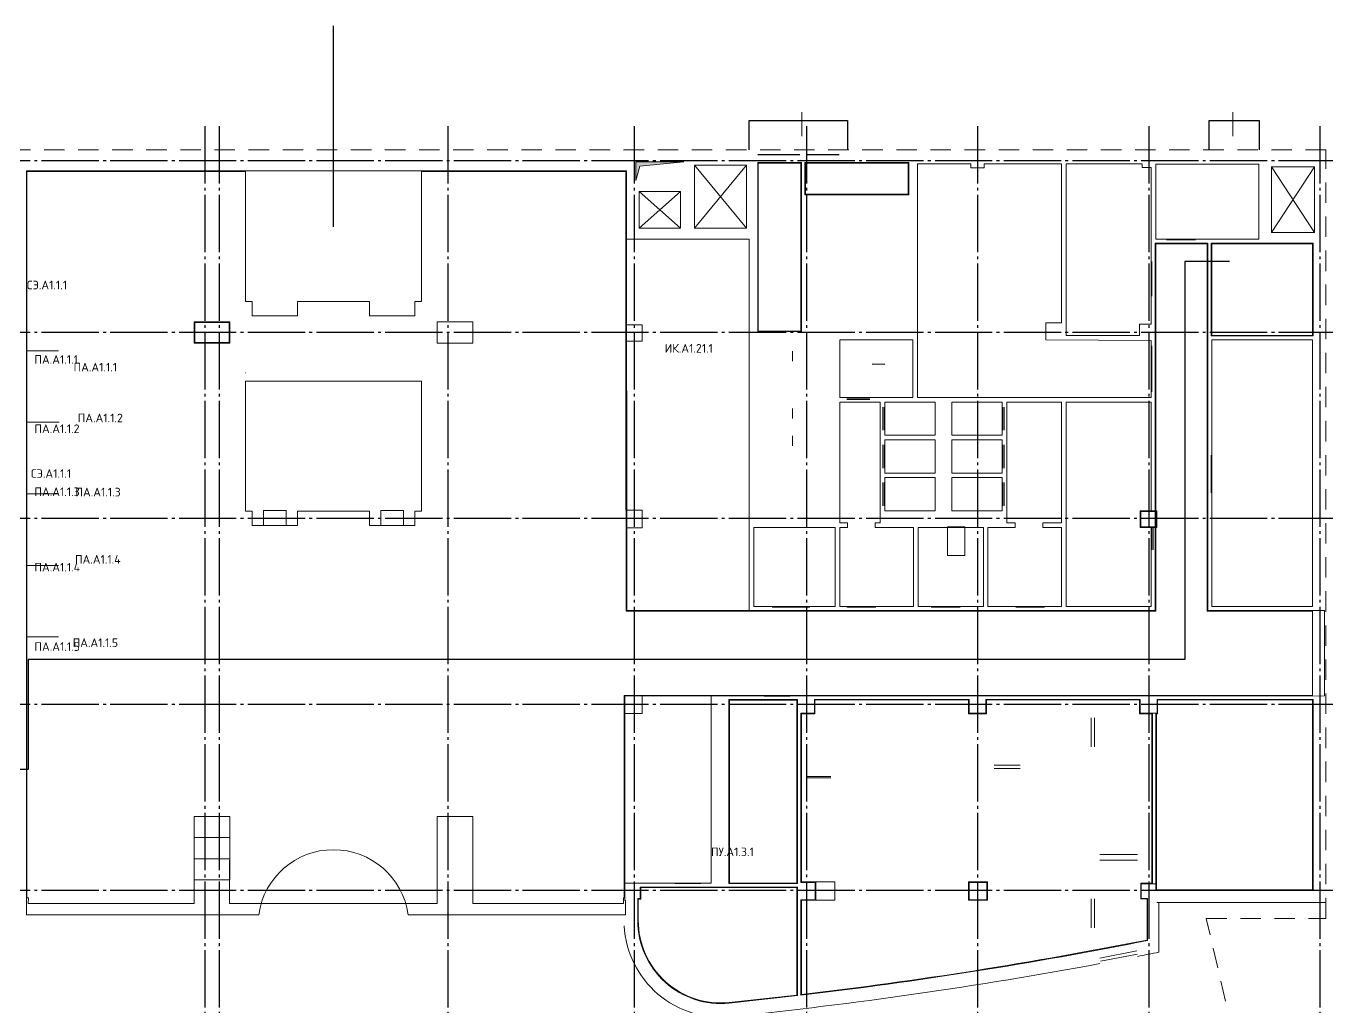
# Model space of a CAD drawing. Header units: millimetres. Extents: x 318 to 194121, y -24907 to 87574.
# Drawn here: x 28544 to 32314, y -6189 to -3344 of the extents above; entities that cross this region are included whole.
import ezdxf

# ---------------------------------------------------------------- set-up
doc = ezdxf.new("R2010")
doc.units = ezdxf.units.MM
for name, pattern in [('CENTER', [2, 1.25, -0.25, 0.25, -0.25]), ('K5LT32793', [0]), ('ГОСТ 2.303 5', [24, 20, -1.5, 1, -1.5]), ('Сверху', [3.96875, 2.38125, -1.5875])]:
    doc.linetypes.add(name, pattern=pattern)
for name, color, linetype, lineweight in [('MS_Рамка', 7, 'Continuous', 50), ('z中心线层', 1, 'CENTER', 18), ('АР_Двери', 5, 'Continuous', 20), ('Высотные отметки', 197, 'Continuous', 9), ('граница', 7, 'Continuous', 0), ('Колонны', 30, 'Continuous', 30), ('Шахты_лифты_отверстия', 7, 'Continuous', 9)]:
    doc.layers.add(name, color=color, linetype=linetype, lineweight=lineweight)
doc.layers.add('Z_no_print', color=31, linetype='Continuous', lineweight=18, plot=False)
doc.layers.add('АР_Отделка', color=21, linetype='Continuous', lineweight=5, plot=False)
doc.layers.add('Оси и размеры по осям', color=7, linetype='Continuous', lineweight=9, transparency=0.5)
doc.layers.get('АР_Двери').off()
doc.layers.get('Колонны').off()
doc.styles.add('Текст 300', font='isocpeur.ttf', dxfattribs={"height": 300})
doc.linetypes.add('Lotok', pattern='A,5e-05,[6,MSH_7,S=1,R=0,X=0,Y=0],-4.989379', length=4.989429)
doc.linetypes.add('Rukav', pattern='A,4e-05,[7,MSH_7,S=1,R=0,X=0,Y=0],-4.005737', length=4.005777)

# ---------------------------------------------------------------- blocks, each defined once
blk = doc.blocks.new('Большой экран со стойками')
at = {"linetype": 'ByBlock', "lineweight": -2, "ltscale": 100, "style": 'Текст 300'}
blk.add_attdef('НОМЕР', (-13341, 42955), '', height=300, dxfattribs=at)
blk = doc.blocks.new('Панель управления')
at = {"linetype": 'ByBlock', "lineweight": -2, "ltscale": 100, "style": 'Текст 300'}
blk.add_attdef('ПУ', (10607, 19055), '', height=300, dxfattribs=at)
blk = doc.blocks.new('Интерактивный киоск 55')
at = {"linetype": 'ByBlock', "lineweight": -2, "ltscale": 100, "style": 'Текст 300'}
blk.add_attdef('НОМЕР', (8819, 37949), '', height=300, dxfattribs=at)
blk = doc.blocks.new('*U375')
at = {"color": 0, "linetype": 'ByBlock', "lineweight": -2}
blk.add_line((400, 0), (-293, 400), dxfattribs=at)
for points in [[(-435, 0), (-435, -75), (-390, -75), (-390, -40), (-400, -40), (-400, 0)], [(435, 0), (435, -75), (390, -75), (390, -40), (400, -40), (400, 0)]]:
    blk.add_lwpolyline(points, close=True, dxfattribs=at)
at = {"layer": 'Z_no_print'}
for p, q in [((455, 0), (-455, 0)), ((455, -120), (-455, -120))]:
    blk.add_line(p, q, dxfattribs=at)
blk = doc.blocks.new('*U372')
at = {"color": 0, "linetype": 'ByBlock', "lineweight": -2}
for p, q in [((-600, 0), (-254, 200)), ((600, 0), (-93, 400))]:
    blk.add_line(p, q, dxfattribs=at)
for points in [[(-635, 0), (-635, -75), (-590, -75), (-590, -40), (-600, -40), (-600, 0)], [(635, 0), (635, -75), (590, -75), (590, -40), (600, -40), (600, 0)]]:
    blk.add_lwpolyline(points, close=True, dxfattribs=at)
at = {"layer": 'Z_no_print'}
for p, q in [((655, 0), (-655, 0)), ((655, -115), (-655, -115))]:
    blk.add_line(p, q, dxfattribs=at)
blk = doc.blocks.new('*U384')
at = {"color": 0, "linetype": 'ByBlock', "lineweight": -2}
blk.add_line((-550, 0), (403, 550), dxfattribs=at)
for points in [[(-585, 0), (-585, -75), (-540, -75), (-540, -40), (-550, -40), (-550, 0)], [(-585, 0), (-585, -75), (-540, -75), (-540, -40), (-550, -40), (-550, 0)], [(585, 0), (585, -75), (540, -75), (540, -40), (550, -40), (550, 0)], [(585, 0), (585, -75), (540, -75), (540, -40), (550, -40), (550, 0)]]:
    blk.add_lwpolyline(points, close=True, dxfattribs=at)
at = {"layer": 'Z_no_print'}
for p, q in [((605, 0), (-605, 0)), ((605, -120), (-605, -120))]:
    blk.add_line(p, q, dxfattribs=at)
blk = doc.blocks.new('*U228')
at = {"color": 0, "linetype": 'ByBlock', "lineweight": -2}
for p, q in [((-600, 0), (93, 400)), ((600, 0), (254, 200))]:
    blk.add_line(p, q, dxfattribs=at)
for points in [[(-635, 0), (-635, -75), (-590, -75), (-590, -40), (-600, -40), (-600, 0)], [(635, 0), (635, -75), (590, -75), (590, -40), (600, -40), (600, 0)]]:
    blk.add_lwpolyline(points, close=True, dxfattribs=at)
at = {"layer": 'Z_no_print'}
for p, q in [((655, 0), (-655, 0)), ((655, -120), (-655, -120))]:
    blk.add_line(p, q, dxfattribs=at)
blk = doc.blocks.new('*U377')
at = {"color": 0, "linetype": 'ByBlock', "lineweight": -2}
blk.add_line((350, 0), (-256, 350), dxfattribs=at)
for points in [[(-385, 0), (-385, -75), (-340, -75), (-340, -40), (-350, -40), (-350, 0)], [(385, 0), (385, -75), (340, -75), (340, -40), (350, -40), (350, 0)]]:
    blk.add_lwpolyline(points, close=True, dxfattribs=at)
at = {"layer": 'Z_no_print'}
for p, q in [((405, 0), (-405, 0)), ((405, -50), (-405, -50))]:
    blk.add_line(p, q, dxfattribs=at)
blk = doc.blocks.new('*U383')
at = {"color": 0, "linetype": 'ByBlock', "lineweight": -2}
blk.add_line((-350, 0), (256, 350), dxfattribs=at)
for points in [[(-385, 0), (-385, -75), (-340, -75), (-340, -40), (-350, -40), (-350, 0)], [(385, 0), (385, -75), (340, -75), (340, -40), (350, -40), (350, 0)]]:
    blk.add_lwpolyline(points, close=True, dxfattribs=at)
at = {"layer": 'Z_no_print'}
for p, q in [((405, 0), (-405, 0)), ((405, -50), (-405, -50))]:
    blk.add_line(p, q, dxfattribs=at)
blk = doc.blocks.new('*U381')
at = {"color": 0, "linetype": 'ByBlock', "lineweight": -2}
blk.add_line((-450, 0), (329, 450), dxfattribs=at)
for points in [[(-485, 0), (-485, -75), (-440, -75), (-440, -40), (-450, -40), (-450, 0)], [(485, 0), (485, -75), (440, -75), (440, -40), (450, -40), (450, 0)]]:
    blk.add_lwpolyline(points, close=True, dxfattribs=at)
at = {"layer": 'Z_no_print'}
for p, q in [((505, 0), (-505, 0)), ((505, -120), (-505, -120))]:
    blk.add_line(p, q, dxfattribs=at)
blk = doc.blocks.new('A$C61EB46A0')
at = {"layer": 'z中心线层', "ltscale": 10}
for p, q in [((-1500, 5503), (-1500, 5853)), ((-1500, 3503), (-1500, 3853)), ((-1500, 2897), (-1500, 2547))]:
    blk.add_line(p, q, dxfattribs=at)
blk = doc.blocks.new('*U379')
at = {"color": 0, "linetype": 'ByBlock', "lineweight": -2}
for p, q in [((-600, 0), (-254, 200)), ((600, 0), (-93, 400))]:
    blk.add_line(p, q, dxfattribs=at)
for points in [[(-635, 0), (-635, -75), (-590, -75), (-590, -40), (-600, -40), (-600, 0)], [(635, 0), (635, -75), (590, -75), (590, -40), (600, -40), (600, 0)]]:
    blk.add_lwpolyline(points, close=True, dxfattribs=at)
at = {"layer": 'Z_no_print'}
for p, q in [((655, 0), (-655, 0)), ((655, -200), (-655, -200))]:
    blk.add_line(p, q, dxfattribs=at)
blk = doc.blocks.new('*U221')
at = {"color": 0, "linetype": 'ByBlock', "lineweight": -2}
for p, q in [((-600, 0), (-254, 200)), ((600, 0), (-93, 400))]:
    blk.add_line(p, q, dxfattribs=at)
for points in [[(-635, 0), (-635, -75), (-590, -75), (-590, -40), (-600, -40), (-600, 0)], [(635, 0), (635, -75), (590, -75), (590, -40), (600, -40), (600, 0)]]:
    blk.add_lwpolyline(points, close=True, dxfattribs=at)
at = {"layer": 'Z_no_print'}
for p, q in [((655, 0), (-655, 0)), ((655, -115), (-655, -115))]:
    blk.add_line(p, q, dxfattribs=at)
blk = doc.blocks.new('*U382')
at = {"color": 0, "linetype": 'ByBlock', "lineweight": -2}
blk.add_line((-400, 0), (293, 400), dxfattribs=at)
for points in [[(-435, 0), (-435, -75), (-390, -75), (-390, -40), (-400, -40), (-400, 0)], [(435, 0), (435, -75), (390, -75), (390, -40), (400, -40), (400, 0)]]:
    blk.add_lwpolyline(points, close=True, dxfattribs=at)
at = {"layer": 'Z_no_print'}
for p, q in [((455, 0), (-455, 0)), ((455, -120), (-455, -120))]:
    blk.add_line(p, q, dxfattribs=at)
blk = doc.blocks.new('*U229')
at = {"color": 0, "linetype": 'ByBlock', "lineweight": -2}
for p, q in [((-700, 0), (79, 450)), ((700, 0), (267, 250))]:
    blk.add_line(p, q, dxfattribs=at)
for points in [[(-735, 0), (-735, -75), (-690, -75), (-690, -40), (-700, -40), (-700, 0)], [(-735, 0), (-735, -75), (-690, -75), (-690, -40), (-700, -40), (-700, 0)], [(735, 0), (735, -75), (690, -75), (690, -40), (700, -40), (700, 0)], [(735, 0), (735, -75), (690, -75), (690, -40), (700, -40), (700, 0)]]:
    blk.add_lwpolyline(points, close=True, dxfattribs=at)
at = {"layer": 'Z_no_print'}
for p, q in [((755, 0), (-755, 0)), ((755, -113), (-755, -113))]:
    blk.add_line(p, q, dxfattribs=at)
blk = doc.blocks.new('*U227')
at = {"color": 0, "linetype": 'ByBlock', "lineweight": -2}
for p, q in [((-700, 0), (79, 450)), ((700, 0), (267, 250))]:
    blk.add_line(p, q, dxfattribs=at)
for points in [[(-735, 0), (-735, -75), (-690, -75), (-690, -40), (-700, -40), (-700, 0)], [(-735, 0), (-735, -75), (-690, -75), (-690, -40), (-700, -40), (-700, 0)], [(735, 0), (735, -75), (690, -75), (690, -40), (700, -40), (700, 0)], [(735, 0), (735, -75), (690, -75), (690, -40), (700, -40), (700, 0)]]:
    blk.add_lwpolyline(points, close=True, dxfattribs=at)
at = {"layer": 'Z_no_print'}
for p, q in [((755, 0), (-755, 0)), ((755, -120), (-755, -120))]:
    blk.add_line(p, q, dxfattribs=at)
blk = doc.blocks.new('Интерактивная панель')
at = {"linetype": 'ByBlock', "lineweight": -2, "ltscale": 100, "style": 'Текст 300'}
blk.add_attdef('НОМЕР', (64, 44), '', height=300, dxfattribs=at)
blk = doc.blocks.new('отм 0.000')
at = {"layer": 'Шахты_лифты_отверстия', "ltscale": 100}
h = blk.add_hatch(color=7, dxfattribs=at)
h.dxf.hatch_style = 1
h.paths.add_polyline_path([(58207.3, 44508.7), (59739.4, 44651.3), (58060, 44651.3), (58060, 44006.3)])
at = {"linetype": 'ByBlock', "ltscale": 100}
blk.add_line((47504.8, 42381.3, 191.8), (47504.8, 49403.3, 191.8), dxfattribs=at)
at = {"color": 30, "linetype": 'Rukav', "lineweight": -2, "ltscale": 100, "true_color": 0xf8991e}
blk.add_line((66760.4, 37568.5, 360.3), (66312.9, 37586.3, 176.6), dxfattribs=at)
at = {"ltscale": 100, "elevation": 86.4}
for points in [[(62023, 45071.3), (62023, 46101.3), (65460, 46101.3), (65460, 45071.3)], [(78089.8, 45071.3), (78089.8, 46100.9), (79829.8, 46100.9), (79829.8, 45071.3)], [(63785.5, 44901.6), (62323, 44901.3)], [(65160, 44901.5), (64020, 44901.3)]]:
    blk.add_lwpolyline(points, dxfattribs=at)
at = {"layer": 'АР_Отделка', "linetype": 'ByBlock', "ltscale": 100}
for p, q in [((44420, 37282.7, 91.5), (44429.8, 37281.3, 91.5)), ((67760.4, 30549, 10.3), (67760.4, 30443.6, 10.3))]:
    blk.add_line(p, q, dxfattribs=at)
for points, elevation in [([(63844.5, 44633.8), (62320.4, 44633.8), (62320.4, 38721.3), (63844.5, 38721.3)], 86.4), ([(63824.5, 44613.8), (62340.4, 44613.8), (62340.4, 38741.3), (63824.5, 38741.3)], 86.4), ([(63964.5, 43501.3), (67599.5, 43501.3), (67599.5, 44633.8), (63964.5, 44633.8)], 86.4), ([(63984.5, 43521.3), (67579.5, 43521.3), (67579.5, 44613.8), (63984.5, 44613.8)], 86.4), ([(72930.4, 44581.3), (72930.4, 39028.4), (72380.4, 39028.4), (72380.4, 38431.4), (76065, 38412.4), (76065, 36421.3), (67899.5, 36421.3), (67899.3, 44581.3), (69759.8, 44581.3), (69760, 44451.3), (70230, 44451.3), (70230, 44581.3)], 76.3), ([(73090.5, 44581.3), (75750, 44581.3), (75750, 44456.3), (76065, 44456.3), (76065, 38986.3), (75651, 38986.3), (75651, 38591.3), (73090.4, 38591.3)], 76.3), ([(79825, 41951.3), (76225, 41951.3), (76225, 44571.3), (79825, 44571.3)], 57.2), ([(36800.1, 44321.3), (44429.7, 44321.2), (44429.8, 39780.9), (44664.6, 39780.9), (44664.6, 39274.7), (45060, 39274.7), (45849.5, 39274.7), (46244.9, 39274.7), (46244.9, 39780.9), (48764.6, 39780.9), (48764.6, 39274.7), (49160, 39274.7), (49949.5, 39274.7), (50344.9, 39274.7), (50344.9, 39780.9), (50579.8, 39780.9), (50579.8, 44321.2), (57712.5, 44321.3), (57725, 28951.3), (76225, 28951.3), (76225, 41791.3), (78015, 41791.3), (78015, 28951.3), (81695, 28951.3), (81695, 26011.3), (57660, 26006.3), (57660, 18931.3), (57629.9, 18931.3), (57630.5, 18734.8), (52369.2, 18734.8), (52369.5, 21781.3), (51129.5, 21781.3), (51130.5, 18734.8), (43879, 18734.8), (43880, 21781.3), (42640, 21781.3), (42639.9, 18734.8), (36843.9, 18734.8), (36850.7, 18931.3), (36800, 18931.3), (36800, 19431.3)], 86.7), ([(57714.4, 41951.1), (62020.4, 41951.3), (62020.4, 28951.3), (57725, 28951.3), (57722.7, 31860.8), (58280, 31861.3), (58280, 32481.3), (57719.7, 32481.3), (57719.7, 38391.2), (58280, 38391.3), (58280, 38961.3), (57715.7, 38961.2)], 130.5), ([(78155, 41811.3), (81715, 41811.3), (81715, 38571.3), (78155, 38571.3)], 42), ([(78175, 41791.3), (81695, 41791.3), (81695, 38591.3), (78175, 38591.3)], 42), ([(42640, 39061.3), (43880, 39061.3), (43880, 38321.3), (42640, 38321.3)], 86.4), ([(42660, 39041.3), (43860, 39041.3), (43860, 38341.3), (42660, 38341.3)], 86.4), ([(51129.5, 39061.3), (52369.5, 39061.3), (52369.5, 38321.3), (51129.5, 38321.3)], 86.4), ([(65190.4, 36421.3), (67739.6, 36421.3), (67739.6, 38431.3), (65190.4, 38431.3)], 76.3), ([(81695, 29111.3), (78175, 29111.3), (78175, 38431.3), (81695, 38431.3)], 86.1), ([(44429.8, 32450.9), (44664.6, 32450.9), (44664.6, 31944.7), (46244.9, 31944.7), (46244.9, 32450.9), (48764.6, 32450.9), (48764.6, 31944.7), (50344.9, 31944.7), (50344.9, 32450.9), (50579.8, 32450.9), (50579.8, 36991.3), (44429.7, 36991.3)], 180.2), ([(67760.5, 31881.3), (66420.5, 31881.3), (66420.5, 32041.3), (66600.5, 32041.3), (66600.5, 36261.3), (65190.5, 36261.3), (65190.5, 32041.3), (65450.5, 32041.3), (65450.5, 31881.3), (65190.5, 31881.3), (65190.5, 29111.3), (67760.5, 29111.3)], 75.8), ([(66760.4, 36261.3), (68520.4, 36261.3), (68520.4, 35101.3), (66760.4, 35101.3)], 260), ([(69100.4, 36261.3), (70860.4, 36261.3), (70860.4, 35101.3), (69100.4, 35101.3)], 260), ([(70360.5, 31881.3), (71310.5, 31881.3), (71310.5, 32041.3), (71020.5, 32041.3), (71020.5, 36261.3), (72930.5, 36261.3), (72930.5, 32041.3), (72280.5, 32041.3), (72280.5, 31881.3), (72930.5, 31881.3), (72930.5, 29111.3), (70360.5, 29111.3)], 75.8), ([(73090.4, 36261.3), (76065, 36261.3), (76065, 32461.3), (75680, 32461.3), (75680, 31881.3), (76065, 31881.3), (76065, 29111.3), (73090.4, 29111.3)], 76.3), ([(66760.4, 34941.3), (68520.4, 34941.3), (68520.4, 33781.3), (66760.4, 33781.3)], 260), ([(69100.4, 34941.3), (70860.4, 34941.3), (70860.4, 33781.3), (69100.4, 33781.3)], 260), ([(66760.4, 33621.3), (68520.4, 33621.3), (68520.4, 32461.3), (66760.4, 32461.3)], 260), ([(69100.4, 33621.3), (70860.4, 33621.3), (70860.4, 32461.3), (69100.4, 32461.3)], 260), ([(45060, 31944.7), (45849.5, 31944.7), (45849.5, 32465.6), (45060, 32465.6)], 180.2), ([(49160, 31944.7), (49949.5, 31944.7), (49949.5, 32465.6), (49160, 32465.6)], 180.2), ([(75680, 32461.3), (76260, 32461.3), (76260, 31881.3), (75680, 31881.3)], 10.3), ([(75700, 32441.3), (76240, 32441.3), (76240, 31901.3), (75700, 31901.3)], 10.3), ([(62180.4, 31881.3), (65030.4, 31881.3), (65030.4, 29111.3), (62180.4, 29111.3)], 76.3), ([(67920.4, 31881.3), (70200.4, 31881.3), (70200.4, 29111.3), (67920.4, 29111.3)], 76.3), ([(57660, 25376.3), (58290, 25376.3), (58290, 26006.4), (60689.9, 26006.9), (60690, 19451.3), (57660, 19451.3)], 86.4), ([(61310, 19431.3), (63710, 19431.3), (63710, 25866.3), (61310, 25866.3)], 86.4), ([(61330, 19451.3), (63690, 19451.3), (63690, 25846.3), (61330, 25846.3)], 86.4), ([(76225, 25391.3), (76265, 25391.3), (76265, 25871.3), (81715, 25871.3), (81715, 19191.3), (76225, 19191.3)], 86.4), ([(76245, 25371.3), (76285, 25371.3), (76285, 25851.3), (81695, 25851.3), (81695, 19211.3), (76245, 19211.3)], 86.4), ([(42640, 21781.3), (43880, 21781.3), (43880, 21041.3), (42640, 21041.3)], 86.7), ([(42640, 21041.3), (43880, 21041.3), (43880, 20301.3), (42640, 20301.3)], 86.7), ([(42640, 20301.3), (43880, 20301.3), (43880, 19561.3), (42640, 19561.3)], 86.7), ([(64350, 19491.3), (65010, 19491.3), (65010, 18851.3), (64350, 18851.3)], 86.4), ([(69680, 19491.3), (70340, 19491.3), (70340, 18851.3), (69680, 18851.3)], 86.4), ([(69700, 19471.3), (70320, 19471.3), (70320, 18871.3), (69700, 18871.3)], 86.4)]:
    blk.add_lwpolyline(points, close=True, dxfattribs=dict(at, elevation=elevation))
for points, elevation in [([(36780.1, 44341.3), (57732.5, 44341.3), (57745, 28971.3), (76205, 28971.3), (76205, 41811.3), (78035, 41811.3), (78035, 28971.3), (82115.1, 28971.3), (82115.1, 25991.3), (57680, 25986.3), (57680, 18841.3), (57700, 18841.3), (57700, 18342.7), (52349.5, 18342.7), (52349.5, 18342.7), (50113.7, 18342.7), (50113.7, 18342.7, 0.871665), (44895.5, 18342.7), (44895.5, 18342.7), (42660, 18342.7), (42660, 18342.7), (38249.8, 18342.7), (36780, 18342.7), (36780, 18911.3), (36780, 19431.3), (36780.1, 44341.3)], 86.7), ([(64300, 25371.3), (64300, 25871.3), (69700, 25871.3), (69700, 25391.3), (70290, 25391.3), (70290, 25391.3), (70290, 25871.3), (75675, 25871.3), (75675, 25391.3), (76265, 25391.3), (76265, 25871.3), (81715, 25871.3), (81715, 19191.3), (76225, 19191.3), (76225, 19426.3), (75715, 19426.3), (75715, 18916.3), (75935, 18916.3), (75935, 17444.3, -0.019522), (63830, 15531.7), (63830, 18871.3), (64330, 18871.3), (64330, 19471.3), (63830, 19471.3), (63830, 25391.3), (64300, 25391.3)], 86.4)]:
    blk.add_lwpolyline(points, format="xyb", dxfattribs=dict(at, elevation=elevation))
at = {"layer": 'АР_Отделка', "ltscale": 100, "elevation": 76.3}
blk.add_lwpolyline([(69550.4, 31895.1), (68950.4, 31895.1), (68950.4, 30895.1), (69550.4, 30895.1), (69550.4, 31895.1)], dxfattribs=at)
at = {"layer": 'АР_Отделка', "linetype": 'ByBlock', "ltscale": 100, "elevation": 86.4}
for points in [[(64300, 25391.3), (64300, 25871.3), (69700, 25871.3), (69700, 25391.3), (70290, 25391.3), (70290, 25871.3), (75675, 25871.3), (75675, 25391.3), (76105, 25391.3), (76105, 19426.3), (75715, 19426.3), (75715, 18916.3), (75935, 18916.3), (75935, 17444.3, -0.019522), (63830, 15531.7), (63830, 18871.3), (64330, 18871.3), (64330, 19471.3), (63830, 19471.3), (63830, 25391.3)], [(64320, 25371.3), (64320, 25851.3), (69680, 25851.3), (69680, 25371.3), (70310, 25371.3), (70310, 25851.3), (75655, 25851.3), (75655, 25371.3), (76085, 25371.3), (76085, 19446.3), (75695, 19446.3), (75695, 18896.3), (75915, 18896.3), (75915, 17460.7, -0.01946), (63850, 15554.2), (63850, 18851.3), (65010, 18851.3), (65010, 19491.3), (63850, 19491.3), (63850, 25371.3)], [(58220, 19311.3), (63710, 19311.3), (63710, 15517.6), (61324.2, 15255.9, -0.4442972), (58130, 18140.9), (58130, 18911.3), (58220, 18911.3)], [(58240, 19291.3), (63690, 19291.3), (63690, 15535.5), (61322.1, 15275.7, -0.4442892), (58150, 18140.9), (58150, 18891.3), (58240, 18891.3)]]:
    blk.add_lwpolyline(points, format="xyb", close=True, dxfattribs=at)
at = {"layer": 'Высотные отметки', "linetype": 'ByBlock', "ltscale": 100, "elevation": 86.4}
for points in [[(63857.2, 46397.3), (63857.2, 45549.9)], [(78916.5, 46397.3), (78916.5, 45549.9)]]:
    blk.add_lwpolyline(points, dxfattribs=at)
at = {"layer": 'граница', "linetype": 'ByBlock', "ltscale": 100}
blk.add_line((76255, 18776.3, 86.4), (82165, 18776.3, 86.4), dxfattribs=at)
at = {"layer": 'граница', "linetype": 'Сверху', "ltscale": 300, "elevation": 42}
blk.add_lwpolyline([(82165, 45071.3), (5620, 45071.3), (5620, 39076.3), (-385.7, 39076.3), (-3203.6, 16109.2, 0.0132911), (6577.4, 13457.9), (6616.6, 13621.1, 0.1077759), (76274.8, 12269), (76279.8, 12243.8), (79199.3, 13006.6), (77983.5, 18218.2), (82165, 18218.2), (82165, 45071.3)], format="xyb", close=True, dxfattribs=at)
blk.add_lwpolyline([(82165, 45071.3), (5620, 45071.3), (5620, 39076.3), (-385.7, 39076.3), (-3203.6, 16109.2, 0.0132911), (6577.4, 13457.9), (6616.6, 13621.1, 0.1077759), (76274.8, 12269), (76279.8, 12243.8), (79199.3, 13006.6), (77983.5, 18218.2), (82165, 18218.2), (82165, 45071.3)], format="xyb", close=True, dxfattribs=at)
at = {"layer": 'граница', "linetype": 'ByBlock', "ltscale": 100, "elevation": 86.4}
blk.add_lwpolyline([(76325, 18776.3), (76325, 17035.6)], dxfattribs=at)
at = {"layer": 'граница', "linetype": 'ByBlock', "ltscale": 100}
for centre, radius, start, end in [((61030, 18140.9, 86.4), 3377, 183.20443, 275.82177), ((45399, 171446.1, 86.4), 157477, 281.049815, 281.325606), ((45399, 171446.1, 86.4), 157477, 275.82177, 280.564582)]:
    blk.add_arc(centre, radius, start, end, dxfattribs=at)
at = {"layer": 'Оси и размеры по осям', "linetype": 'ГОСТ 2.303 5', "lineweight": 25, "ltscale": 100}
for p, q in [((43010, 45901.3, 42), (43010, -1200, -1.1)), ((43510, 45901.3, 42), (43510, -1200, -1.1)), ((51500.5, 45901.3, 42), (51500.5, -1200, -1.1)), ((58000.3, 45901.3, 42), (58000.3, -1200, -1.1)), ((64020, 45902.9, 42), (64020, -1198.4, -1.1)), ((70000, 45901.3, 42), (70000, -1200, -1.1)), ((75980, 45901.3, 42), (75980, -1200, -1.1)), ((81950, 45901.3, 42), (81950, -955, -1.1)), ((116111.6, 44691.3, 42), (-5019.3, 44691.3, 130.8)), ((116111.6, 44691.3, 42), (-5019.3, 44691.3, 130.8)), ((116111.6, 38691.3, 42), (-5019.3, 38691.3, 130.8)), ((116111.6, 38691.3, 42), (-5019.3, 38691.3, 130.8)), ((116111.6, 32191.3, 42), (-5019.3, 32191.3, 130.8)), ((116111.6, 32191.3, 42), (-5019.3, 32191.3, 130.8)), ((116111.6, 25691.3, 42), (-5019.3, 25691.3, 130.8)), ((116111.6, 25691.3, 42), (-5019.3, 25691.3, 130.8)), ((116111.6, 19191.3, 42), (-5019.3, 19191.3, 130.8)), ((116111.6, 19191.3, 42), (-5019.3, 19191.3, 130.8))]:
    blk.add_line(p, q, dxfattribs=at)
at = {"layer": 'Шахты_лифты_отверстия'}
for p, q in [((60106.9, 44536.3, 86.4), (60106.9, 42336.3, 86.4)), ((61925.4, 44536.3, 86.4), (60106.9, 44536.3, 86.4)), ((60106.9, 42336.3, 86.4), (61925.4, 44536.3, 86.4)), ((60106.9, 44536.3, 86.4), (61925.4, 42336.3, 86.4)), ((61925.4, 42336.3, 86.4), (61925.4, 44536.3, 86.4)), ((81765, 44481.3, 86.4), (80258.4, 44481.3, 86.4)), ((80258.4, 44481.3, 86.4), (81765, 42191.3, 86.4)), ((80258.4, 42191.3, 86.4), (80258.4, 44481.3, 86.4)), ((80258.4, 42191.3, 86.4), (81761.6, 44480.3, 86.4)), ((81765, 42191.3, 86.4), (81765, 44481.3, 86.4)), ((58175, 43616.3, 86.4), (59624.4, 42336.3, 86.4)), ((59624.4, 43616.3, 86.4), (58175, 43616.3, 86.4)), ((58175, 43616.3, 86.4), (58175, 42336.3, 86.4)), ((58175, 42336.3, 86.4), (59624.4, 43616.3, 86.4)), ((59624.4, 42336.3, 86.4), (59624.4, 43616.3, 86.4)), ((58175, 42336.3, 86.4), (59624.4, 42336.3, 86.4)), ((61925.4, 42336.3, 86.4), (60106.9, 42336.3, 86.4)), ((81765, 42191.3, 86.4), (80258.4, 42191.3, 86.4))]:
    blk.add_line(p, q, dxfattribs=at)
at = {"layer": 'Шахты_лифты_отверстия', "ltscale": 100, "elevation": 86.4}
blk.add_lwpolyline([(58060, 44006.3), (58060, 44651.3), (59739.4, 44651.3), (58207.3, 44508.7), (58060, 44006.3)], dxfattribs=at)
at = {"color": 8}
ref = blk.add_blockref('Интерактивный киоск 55', (50323.4, 772, 184.7), dxfattribs=at)
ref.add_attrib('НОМЕР', 'ИК.А1.21.1', (59072.1, 37988.3, 184.7), dxfattribs={"linetype": 'ByBlock', "lineweight": -2, "ltscale": 100, "height": 300, "style": 'Текст 300'})
at = {"linetype": 'ByBlock', "lineweight": -2}
for p, values in [((36996.3, 37555.7, -3.3), {'НОМЕР': 'ПА.А1.1.1'}), ((36996.3, 35135.9, -3.3), {'НОМЕР': 'ПА.А1.1.2'}), ((36996.3, 30296.1, -3.3), {'НОМЕР': 'ПА.А1.1.4'})]:
    blk.add_blockref('Интерактивная панель', p, dxfattribs=at).add_auto_attribs(values)
at = {"color": 8}
ref = blk.add_blockref('Большой экран со стойками', (50329.4, -3249, -3.3), dxfattribs=at)
ref.add_attrib('НОМЕР', 'СЭ.А1.1.1', (36940.9, 33613.7, 187.1), dxfattribs={"linetype": 'ByBlock', "lineweight": -2, "ltscale": 100, "height": 300, "style": 'Текст 300'})
at = {"linetype": 'ByBlock', "lineweight": -2}
ref = blk.add_blockref('Интерактивная панель', (36996.3, 32716, -3.3), dxfattribs=at)
ref.add_attrib('НОМЕР', 'ПА.А1.1.3', (37060.8, 32976.7, -3.3), dxfattribs={"linetype": 'ByBlock', "lineweight": -2, "ltscale": 100, "height": 300, "style": 'Текст 300'})
ref = blk.add_blockref('Интерактивная панель', (36996.3, 27874.1, -3.3), dxfattribs=at)
ref.add_attrib('НОМЕР', 'ПА.А1.1.5', (37060.8, 27565.9, -3.3), dxfattribs={"linetype": 'ByBlock', "lineweight": -2, "ltscale": 100, "height": 300, "style": 'Текст 300'})
at = {"layer": 'АР_Двери'}
blk.add_blockref('*U381', (77100, 41931.3, 76.3), dxfattribs=at)
for name, p, rotation in [('*U384', (76085, 40572.3, 44.4), 89.99999999999999), ('*U384', (78035, 40086.3, 42), 89.99999999999999), ('*U372', (78035, 33746.3, 42), 89.99999999811776), ('*U377', (76085, 31496.3, 10.3), 90.00000000000001), ('*U228', (63485.4, 28971.3, 228.3), 179.9999999981178), ('*U381', (65935.4, 28971.3, 165), 180), ('*U381', (68885.4, 28971.3, 108.2), 180), ('*U381', (71835.4, 28971.3, 19.4), 180), ('*U381', (74080, 24721.3, 86.4), 270), ('*U377', (64465, 23129.1, 86.4), 180), ('*U382', (71035, 23451.3, 86.4), 180), ('*U379', (74926.4, 20251.3, 86.4), 180), ('*U381', (74080, 18392.1, -103.6), 270), ('*U221', (74937.5, 16842.6, 86.4), 190.8920125618394)]:
    blk.add_blockref(name, p, dxfattribs=dict(at, rotation=rotation))
for name, p, xscale, yscale, zscale, rotation in [('*U229', (76085, 37423.3, 27.3), 1.059602648996267, 1.059602648996267, 1.059602648996267, 89.99999999999999), ('*U227', (67980.4, 25991.3, 307.7), 1.056946891220802, 1.056946891220802, 1.056946891220802, 359.9999999981177)]:
    blk.add_blockref(name, p, dxfattribs=dict(at, xscale=xscale, yscale=yscale, zscale=zscale, rotation=rotation))
at = {"layer": 'АР_Двери', "xscale": -1}
blk.add_blockref('*U377', (65835.4, 36401.3, 260), dxfattribs=at)
for name, p, rotation in [('*U377', (66740.4, 35681.3, 260), 270), ('*U383', (70880.4, 35681.3, 165), 90), ('*U377', (66740.4, 34361.3, 260), 270), ('*U383', (70880.4, 34361.3, 165), 90), ('*U377', (66740.4, 33041.3, 260), 270), ('*U383', (70880.4, 33041.3, 165), 90), ('*U375', (62995, 25866.3, 86.4), 180), ('*U375', (59875, 19311.3, 86.4), 180), ('*U375', (62605, 19311.3, 86.4), 180)]:
    blk.add_blockref(name, p, dxfattribs=dict(at, rotation=rotation))
at = {"layer": 'Колонны', "linetype": 'ByBlock'}
blk.add_blockref('A$C61EB46A0', (65040.4, 32181.3, -1032.9), dxfattribs=at)

msp = doc.modelspace()

# ---------------------------------------------------------------- linework, layer by layer
at = {"linetype": 'ByBlock', "ltscale": 100}
msp.add_line((29435, -3926.9, 231.1), (29435, -3344.2, 231.1), dxfattribs=at)

# ---------------------------------------------------------------- block references
at = {"color": 8}
ref = msp.add_blockref('Большой экран со стойками', (29669.4, -7713.7, 215), dxfattribs=dict(at, xscale=0.08298810776376846, yscale=0.08298810776376846, zscale=0.08298810776376846))
ref.add_attrib('НОМЕР', 'СЭ.А1.1.1', (28546.6, -4107.8, 230.8), dxfattribs={"linetype": 'ByBlock', "lineweight": -2, "ltscale": 100, "height": 24.9, "style": 'Текст 300'})
ref = msp.add_blockref('Интерактивный киоск 55', (29668.9, -7380, 230.6), dxfattribs=dict(at, xscale=0.08298810776376846, yscale=0.08298810776376846, zscale=0.08298810776376846))
ref.add_attrib('НОМЕР', 'ИК.А1.21.1', (30395, -4291.5, 230.6), dxfattribs={"linetype": 'ByBlock', "lineweight": -2, "ltscale": 100, "height": 24.9, "style": 'Текст 300'})
ref = msp.add_blockref('Панель управления', (29731, -7356.7, 215), dxfattribs=dict(at, xscale=0.08298810776376846, yscale=0.08298810776376846, zscale=0.08298810776376846))
ref.add_attrib('ПУ', 'ПУ.А1.3.1', (30529.2, -5751.7, 230.7), dxfattribs={"linetype": 'ByBlock', "lineweight": -2, "ltscale": 100, "height": 24.9, "style": 'Текст 300'})

# ---------------------------------------------------------------- next in the draw order: block references
at = {"xscale": 0.08298810776376846, "yscale": 0.08298810776376846, "zscale": 0.08298810776376846}
msp.add_blockref('отм 0.000', (25492.7, -7444, 223.6), dxfattribs=at)

# ---------------------------------------------------------------- next in the draw order: linework, layer by layer
at = {"color": 30, "linetype": 'Rukav', "lineweight": -2, "ltscale": 100, "true_color": 0xf8991e}
msp.add_line((31033, -4326.3, 245.1), (30995.9, -4324.8, 229.9), dxfattribs=at)
at = {"color": 5, "linetype": 'K5LT32793', "lineweight": 13, "ltscale": 100}
for points, elevation in [([(28638.5, -4285.9), (28546.6, -4285.9)], 199.2), ([(28639.6, -4493.4), (28547.7, -4493.4)], 199.2), ([(28638.5, -4700.9), (28546.6, -4700.9)], 199.2), ([(28638.5, -4908.3), (28546.6, -4908.3)], 215), ([(28638.5, -5115.8), (28546.6, -5115.8)], 215)]:
    msp.add_lwpolyline(points, dxfattribs=dict(at, elevation=elevation))
at = {"layer": 'MS_Рамка', "color": 5, "linetype": 'Lotok', "lineweight": -2, "ltscale": 100, "elevation": 215}
msp.add_lwpolyline([(32031.6, -4027.4), (31902.2, -4026.8), (31902.2, -5181.3), (28550.7, -5181.8), (28550.7, -5500), (26152.6, -5500)], dxfattribs=at)

# ---------------------------------------------------------------- next in the draw order: block references
at = {"linetype": 'ByBlock', "lineweight": -2}
ref = msp.add_blockref('Интерактивная панель', (28659.1, -4289.6, 199.2), dxfattribs=dict(at, xscale=0.08298810776376846, yscale=0.08298810776376846, zscale=0.08298810776376846))
ref.add_attrib('НОМЕР', 'ПА.А1.1.1', (28681.7, -4346, 199.2), dxfattribs={"linetype": 'ByBlock', "lineweight": -2, "ltscale": 100, "height": 24.9, "style": 'Текст 300'})
ref = msp.add_blockref('Интерактивная панель', (28659.1, -4497.1, 199.2), dxfattribs=dict(at, xscale=0.08298810776376846, yscale=0.08298810776376846, zscale=0.08298810776376846))
ref.add_attrib('НОМЕР', 'ПА.А1.1.2', (28693.8, -4493.4, 199.2), dxfattribs={"linetype": 'ByBlock', "lineweight": -2, "ltscale": 100, "height": 24.9, "style": 'Текст 300'})
ref = msp.add_blockref('Интерактивная панель', (28659.1, -4704.6, 199.2), dxfattribs=dict(at, xscale=0.08298810776376846, yscale=0.08298810776376846, zscale=0.08298810776376846))
ref.add_attrib('НОМЕР', 'ПА.А1.1.3', (28687.1, -4708.3, 199.2), dxfattribs={"linetype": 'ByBlock', "lineweight": -2, "ltscale": 100, "height": 24.9, "style": 'Текст 300'})
ref = msp.add_blockref('Интерактивная панель', (28659.1, -4912.1, 215), dxfattribs=dict(at, xscale=0.08298810776376846, yscale=0.08298810776376846, zscale=0.08298810776376846))
ref.add_attrib('НОМЕР', 'ПА.А1.1.4', (28685.8, -4903.4, 215), dxfattribs={"linetype": 'ByBlock', "lineweight": -2, "ltscale": 100, "height": 24.9, "style": 'Текст 300'})
ref = msp.add_blockref('Интерактивная панель', (28659.1, -5119.5, 215), dxfattribs=dict(at, xscale=0.08298810776376846, yscale=0.08298810776376846, zscale=0.08298810776376846))
ref.add_attrib('НОМЕР', 'ПА.А1.1.5', (28679, -5145.1, 215), dxfattribs={"linetype": 'ByBlock', "lineweight": -2, "ltscale": 100, "height": 24.9, "style": 'Текст 300'})

doc.saveas('drawing.dxf')
